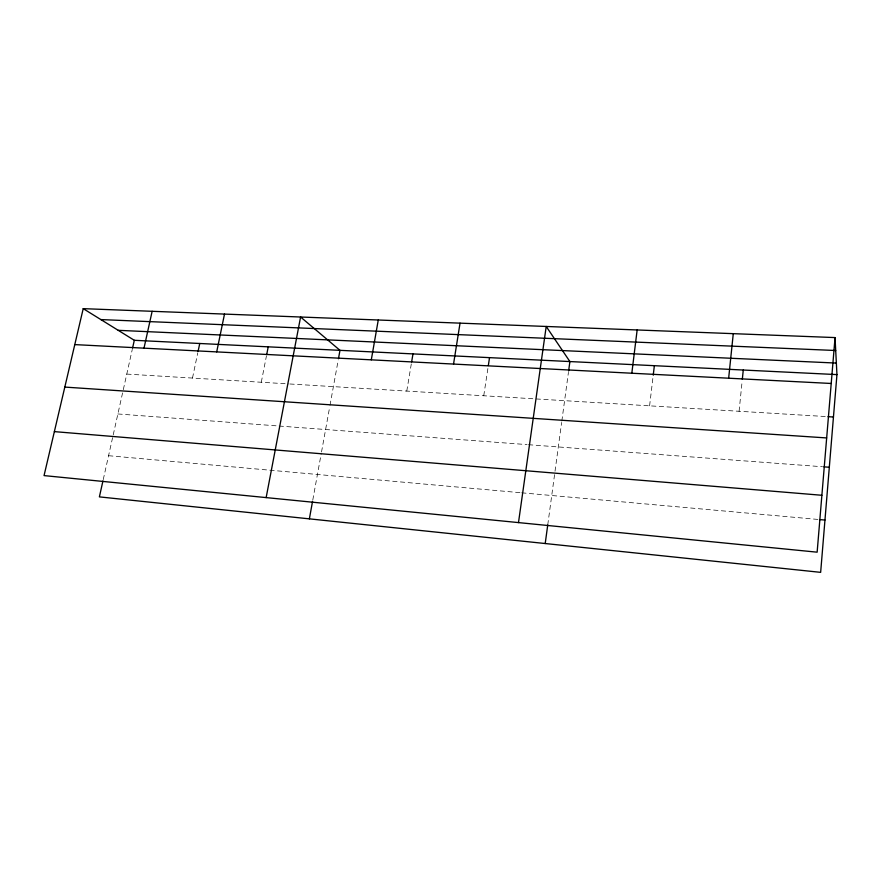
<?xml version="1.0" encoding="UTF-8"?>
<svg xmlns="http://www.w3.org/2000/svg" width="881" height="881" viewBox="0 0 881 881"><rect width="100%" height="100%" fill="white"/><g stroke="black" fill="none" stroke-linecap="round" stroke-linejoin="round"><path stroke-width="0.66" stroke-dasharray="4.41 3.3" d="M739.093 411.284L742.187 380.669M649.594 405.844L653.25 375.053M547.751 524.856L554.843 472.579M555.019 471.225L561.638 422.451M561.825 421.096L568.432 372.355M483.746 395.767L487.942 368.159M406.769 391.087L411.427 363.192M312.788 500.023L321.279 453.308M321.521 451.986L329.736 406.736M329.979 405.392L338.271 359.745M261.283 382.255L266.425 356.012M192.487 378.07L197.785 352.796M103.242 479.616L112.933 436.139M113.231 434.829L132.282 349.394M126.776 374.084L288.494 383.907M289.849 383.984L826.62 416.592M117.878 413.96L277.713 425.93M279.079 426.03L527.113 444.608M528.468 444.707L822.513 466.743M108.572 455.708L520.297 492.688M521.662 492.809L818.196 519.449"/><path stroke-width="1.32" d="M835.045 337.577L817.139 552.178L44.05 475.597L83.221 308.647L835.045 337.577L836.95 374.601L820.652 572.353L99.388 496.884L102.945 480.938M742.32 379.337L743.267 370.02M728.653 378.202L733.278 333.657M653.25 375.053L654.363 365.681M631.82 373.236L637.15 329.968M545.218 543.533L547.751 524.856M568.619 371L569.897 361.562L546.209 326.466L518.491 522.598M488.338 365.527L489.528 357.631M453.539 364.073L460.036 323.151M411.647 361.871L412.98 353.898M371.297 359.844L378.268 320.001M309.374 518.854L312.546 501.366M338.513 358.402L339.978 350.33L300.586 317.006L266.15 497.6M266.679 354.702L268.22 346.828M216.704 351.893L224.501 314.088M198.071 351.464L199.745 343.491M143.999 348.16L152.138 311.301M132.568 348.094L134.308 340.297L83.221 308.647M100.863 319.572L835.706 350.506M118.208 330.32L836.355 363.071M134.308 340.297L836.95 374.601M74.786 344.603L831.212 383.477M827.986 416.68L833.459 417.01M64.82 387.089L826.664 437.934M823.878 466.842L829.318 467.249M54.369 431.624L821.885 495.276M819.55 519.57L824.957 520.054"/></g></svg>
